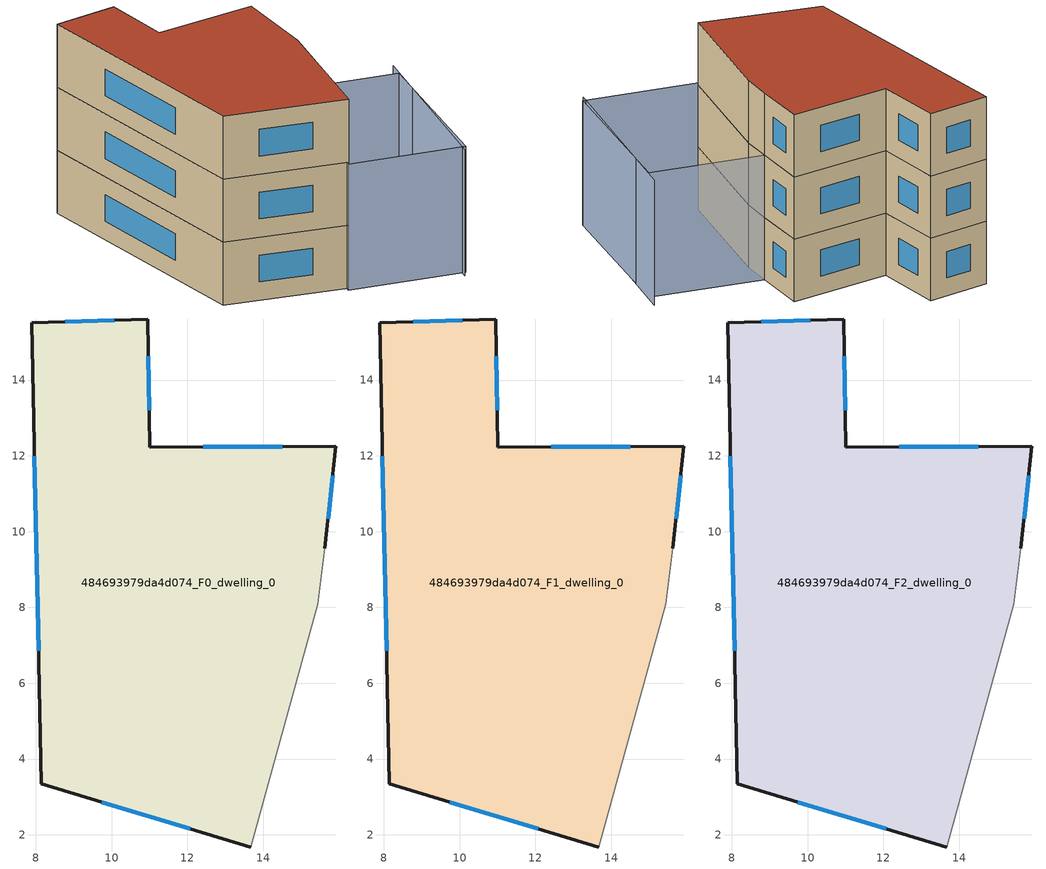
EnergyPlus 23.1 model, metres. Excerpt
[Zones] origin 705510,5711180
484693979da4d074_F0_dwelling_0
 floor ground (EU_floor_Construction): 15.91,12.25 15.63,9.57 15.44,8.09 13.67,1.68 8.15,3.35 7.89,15.51 10.95,15.61 11,12.23 z0
 wall outside (EU_wall_Construction): 15.63,9.57 15.91,12.25 11,12.23 10.95,15.61 7.89,15.51 8.15,3.35 13.67,1.68 z0:3
 wall adiabatic (EU_wall_Construction): 13.67,1.68 15.44,8.09 15.63,9.57 z0:3
 window (EU_Window_Construction): 9.74,2.87 12.07,2.16 / 7.96,12 8.07,6.86 / 10.06,15.58 8.77,15.54 / 10.99,13.21 10.96,14.63 / 14.49,12.24 12.42,12.23 / 15.71,10.34 15.83,11.47 z0.87:2.13
484693979da4d074_F1_dwelling_0
 floor to 484693979da4d074_F0_dwelling_0 (EU_floor_Construction): 15.91,12.25 15.63,9.57 15.44,8.09 13.67,1.68 8.15,3.35 7.89,15.51 10.95,15.61 11,12.23 z3
 wall outside (EU_wall_Construction): 15.63,9.57 15.91,12.25 11,12.23 10.95,15.61 7.89,15.51 8.15,3.35 13.67,1.68 z3:6
 wall adiabatic (EU_wall_Construction): 13.67,1.68 15.44,8.09 15.63,9.57 z3:6
 window (EU_Window_Construction): 9.74,2.87 12.07,2.16 / 7.96,12 8.07,6.86 / 10.06,15.58 8.77,15.54 / 10.99,13.21 10.96,14.63 / 14.49,12.24 12.42,12.23 / 15.71,10.34 15.83,11.47 z3.87:5.13
484693979da4d074_F2_dwelling_0
 floor to 484693979da4d074_F1_dwelling_0 (EU_floor_Construction): 15.91,12.25 15.63,9.57 15.44,8.09 13.67,1.68 8.15,3.35 7.89,15.51 10.95,15.61 11,12.23 z6
 wall outside (EU_wall_Construction): 15.63,9.57 15.91,12.25 11,12.23 10.95,15.61 7.89,15.51 8.15,3.35 13.67,1.68 z6:9
 wall adiabatic (EU_wall_Construction): 13.67,1.68 15.44,8.09 15.63,9.57 z6:9
 window (EU_Window_Construction): 9.74,2.87 12.07,2.16 / 7.96,12 8.07,6.86 / 10.06,15.58 8.77,15.54 / 10.99,13.21 10.96,14.63 / 14.49,12.24 12.42,12.23 / 15.71,10.34 15.83,11.47 z6.87:8.13
 roof outside (EU_roof_Construction): 13.67,1.68 15.44,8.09 15.63,9.57 15.91,12.25 11,12.23 10.95,15.61 7.89,15.51 8.15,3.35 z9
shading: 18.55,-0.15 21.17,8.99 / 20.9,8.18 18.78,0.13 / 18.78,0.13 13.51,1.51 / 13.51,1.51 15.63,9.57 / 15.63,9.57 20.9,8.18 z0:6
[Building]
EU S2 Campaign: North Axis=0; Terrain=City; Solar Distribution=FullExterior
[Site:Location]
London: Latitude=51.5; Longitude=-0.5; Time Zone=0; Elevation=25
[SizingPeriod:WeatherFileDays]
AnnualSizingPeriod: Begin Month=1; Begin Day of Month=1; End Month=12; End Day of Month=31; Day of Week for Start Day=Monday; Use Weather File Daylight Saving Period=No; Use Weather File Rain and Snow Indicators=No
[MATERIAL]
EU_InternalMass_Material: Roughness=MediumRough; Thickness=0.1; Conductivity=1; Density=1800; Specific Heat=900; Thermal Absorptance=0.9; Solar Absorptance=0.7; Visible Absorptance=0.7
[MATERIAL:NOMASS] Roughness=MediumRough; Thermal Absorptance=0.9; Solar Absorptance=0.7; Visible Absorptance=0.7
Name | Thermal Resistance
EU_wall_NoMass | 0.724719
EU_roof_NoMass | 2.98947
EU_floor_NoMass | 2.39157
[WINDOWMATERIAL:SIMPLEGLAZINGSYSTEM]
EU_Window_SimpleGlazing: UFactor=2.63425; Solar Heat Gain Coefficient=0.76; Visible Transmittance=0.76
[CONSTRUCTION]
EU_wall_Construction: EU_wall_NoMass
EU_roof_Construction: EU_roof_NoMass
EU_floor_Construction: EU_floor_NoMass
EU_Window_Construction: EU_Window_SimpleGlazing
EU_InternalMass_Construction: EU_InternalMass_Material
[ZONE] Type=1; Multiplier=1; Ceiling Height=autocalculate; Floor Area=autocalculate; Part of Total Floor Area=Yes
Name | Volume
484693979da4d074_F0_dwelling_0 | 236.244
484693979da4d074_F1_dwelling_0; 484693979da4d074_F2_dwelling_0 | 236.245
[INTERNALMASS] Construction=EU_InternalMass_Construction; Surface Area=78.7487
Name | Zone or ZoneList
484693979da4d074_F0_dwelling_0_EU_InternalMass | 484693979da4d074_F0_dwelling_0
484693979da4d074_F1_dwelling_0_EU_InternalMass | 484693979da4d074_F1_dwelling_0
484693979da4d074_F2_dwelling_0_EU_InternalMass | 484693979da4d074_F2_dwelling_0
[OTHEREQUIPMENT] Fuel Type=Electricity; Design Level Calculation Method=Watts/Area; Power per Zone Floor Area=1; Fraction Latent=0; Fraction Radiant=0; Fraction Lost=0; Carbon Dioxide Generation Rate=0; EndUse Subcategory=EU_Step8_InternalGains
Name | Zone or ZoneList or Space or SpaceList | Schedule
EU_Step8_InternalGain_484693979da4d074_F0_dwelling_0_f000 | 484693979da4d074_F0_dwelling_0 | EU_Step8_GainSchedule_484693979da4d074_F0_dwelling_0_f000
EU_Step8_InternalGain_484693979da4d074_F1_dwelling_0_f000 | 484693979da4d074_F1_dwelling_0 | EU_Step8_GainSchedule_484693979da4d074_F1_dwelling_0_f000
EU_Step8_InternalGain_484693979da4d074_F2_dwelling_0_f000 | 484693979da4d074_F2_dwelling_0 | EU_Step8_GainSchedule_484693979da4d074_F2_dwelling_0_f000
[ZONEVENTILATION:DESIGNFLOWRATE] Schedule=EU_AlwaysOn; Design Flow Rate Calculation Method=AirChanges/Hour; Air Changes per Hour=0.418135; Ventilation Type=Natural; Fan Pressure Rise=0; Fan Total Efficiency=1; Constant Term Coefficient=1; Temperature Term Coefficient=0; Velocity Term Coefficient=0; Velocity Squared Term Coefficient=0; Minimum Indoor Temperature=-100; Maximum Indoor Temperature=100; Delta Temperature=-100; Minimum Outdoor Temperature=-100; Maximum Outdoor Temperature=100; Maximum Wind Speed=40
Name | Zone or ZoneList or Space or SpaceList
EU_ConstantAir_484693979da4d074_F0_dwelling_0 | 484693979da4d074_F0_dwelling_0
EU_ConstantAir_484693979da4d074_F1_dwelling_0 | 484693979da4d074_F1_dwelling_0
EU_ConstantAir_484693979da4d074_F2_dwelling_0 | 484693979da4d074_F2_dwelling_0
[HVACTEMPLATE:THERMOSTAT] Constant Heating Setpoint=20; Constant Cooling Setpoint=50
EU_HeatOnly_484693979da4d074_F0_dwelling_0; EU_HeatOnly_484693979da4d074_F1_dwelling_0; EU_HeatOnly_484693979da4d074_F2_dwelling_0
[HVACTEMPLATE:ZONE:IDEALLOADSAIRSYSTEM] System Availability Schedule=EU_AlwaysOn; Maximum Heating Supply Air Temperature=50; Minimum Cooling Supply Air Temperature=13; Maximum Heating Supply Air Humidity Ratio=0.0156; Minimum Cooling Supply Air Humidity Ratio=0.0077; Heating Limit=NoLimit; Cooling Limit=NoLimit; Heating Availability Schedule=EU_AlwaysOn; Cooling Availability Schedule=EU_CoolingOff; Dehumidification Control Type=ConstantSensibleHeatRatio; Cooling Sensible Heat Ratio=0.7; Dehumidification Setpoint=60; Humidification Control Type=None; Humidification Setpoint=30; Outdoor Air Method=None; Outdoor Air Flow Rate per Person=0.00944; Outdoor Air Flow Rate per Zone Floor Area=0; Outdoor Air Flow Rate per Zone=0; Demand Controlled Ventilation Type=None; Outdoor Air Economizer Type=NoEconomizer; Heat Recovery Type=None; Sensible Heat Recovery Effectiveness=0.7; Latent Heat Recovery Effectiveness=0.65
Name | Template Thermostat
484693979da4d074_F0_dwelling_0 | EU_HeatOnly_484693979da4d074_F0_dwelling_0
484693979da4d074_F1_dwelling_0 | EU_HeatOnly_484693979da4d074_F1_dwelling_0
484693979da4d074_F2_dwelling_0 | EU_HeatOnly_484693979da4d074_F2_dwelling_0
[SIZING:ZONE] Zone Cooling Design Supply Air Temperature Input Method=SupplyAirTemperature; Zone Cooling Design Supply Air Temperature=13; Zone Heating Design Supply Air Temperature Input Method=SupplyAirTemperature; Zone Heating Design Supply Air Temperature=50; Zone Cooling Design Supply Air Humidity Ratio=0.008; Zone Heating Design Supply Air Humidity Ratio=0.008; Cooling Design Air Flow Method=DesignDay; Cooling Design Air Flow Rate=0; Cooling Minimum Air Flow per Zone Floor Area=0.000762; Cooling Minimum Air Flow=0; Cooling Minimum Air Flow Fraction=0.2; Heating Design Air Flow Method=DesignDay; Heating Design Air Flow Rate=0; Heating Maximum Air Flow per Zone Floor Area=0.002032; Heating Maximum Air Flow=0.141576; Heating Maximum Air Flow Fraction=0.3; Account for Dedicated Outdoor Air System=No; Dedicated Outdoor Air System Control Strategy=NeutralSupplyAir; Dedicated Outdoor Air Low Setpoint Temperature for Design=autosize; Dedicated Outdoor Air High Setpoint Temperature for Design=autosize; Zone Load Sizing Method=Sensible Load Only No Latent Load; Zone Latent Cooling Design Supply Air Humidity Ratio Input Method=HumidityRatioDifference; Zone Cooling Design Supply Air Humidity Ratio Difference=0.005; Zone Latent Heating Design Supply Air Humidity Ratio Input Method=HumidityRatioDifference; Zone Humidification Design Supply Air Humidity Ratio Difference=0.005
484693979da4d074_F0_dwelling_0; 484693979da4d074_F1_dwelling_0; 484693979da4d074_F2_dwelling_0
[SCHEDULE:CONSTANT]
Name | Hourly Value
EU_AlwaysOn | 1
EU_CoolingOff | 0
[SCHEDULE:FILE] Column Number=1; Rows to Skip at Top=0; Number of Hours of Data=8760; Column Separator=Comma; Interpolate to Timestep=No; Minutes per Item=60; Adjust Schedule for Daylight Savings=Yes
Name | File
EU_Step8_GainSchedule_484693979da4d074_F0_dwelling_0_f000 | ../../schedules/484693979da4d074/484693979da4d074_F0_dwelling_0_f000_gain.csv
EU_Step8_GainSchedule_484693979da4d074_F1_dwelling_0_f000 | ../../schedules/484693979da4d074/484693979da4d074_F1_dwelling_0_f000_gain.csv
EU_Step8_GainSchedule_484693979da4d074_F2_dwelling_0_f000 | ../../schedules/484693979da4d074/484693979da4d074_F2_dwelling_0_f000_gain.csv
